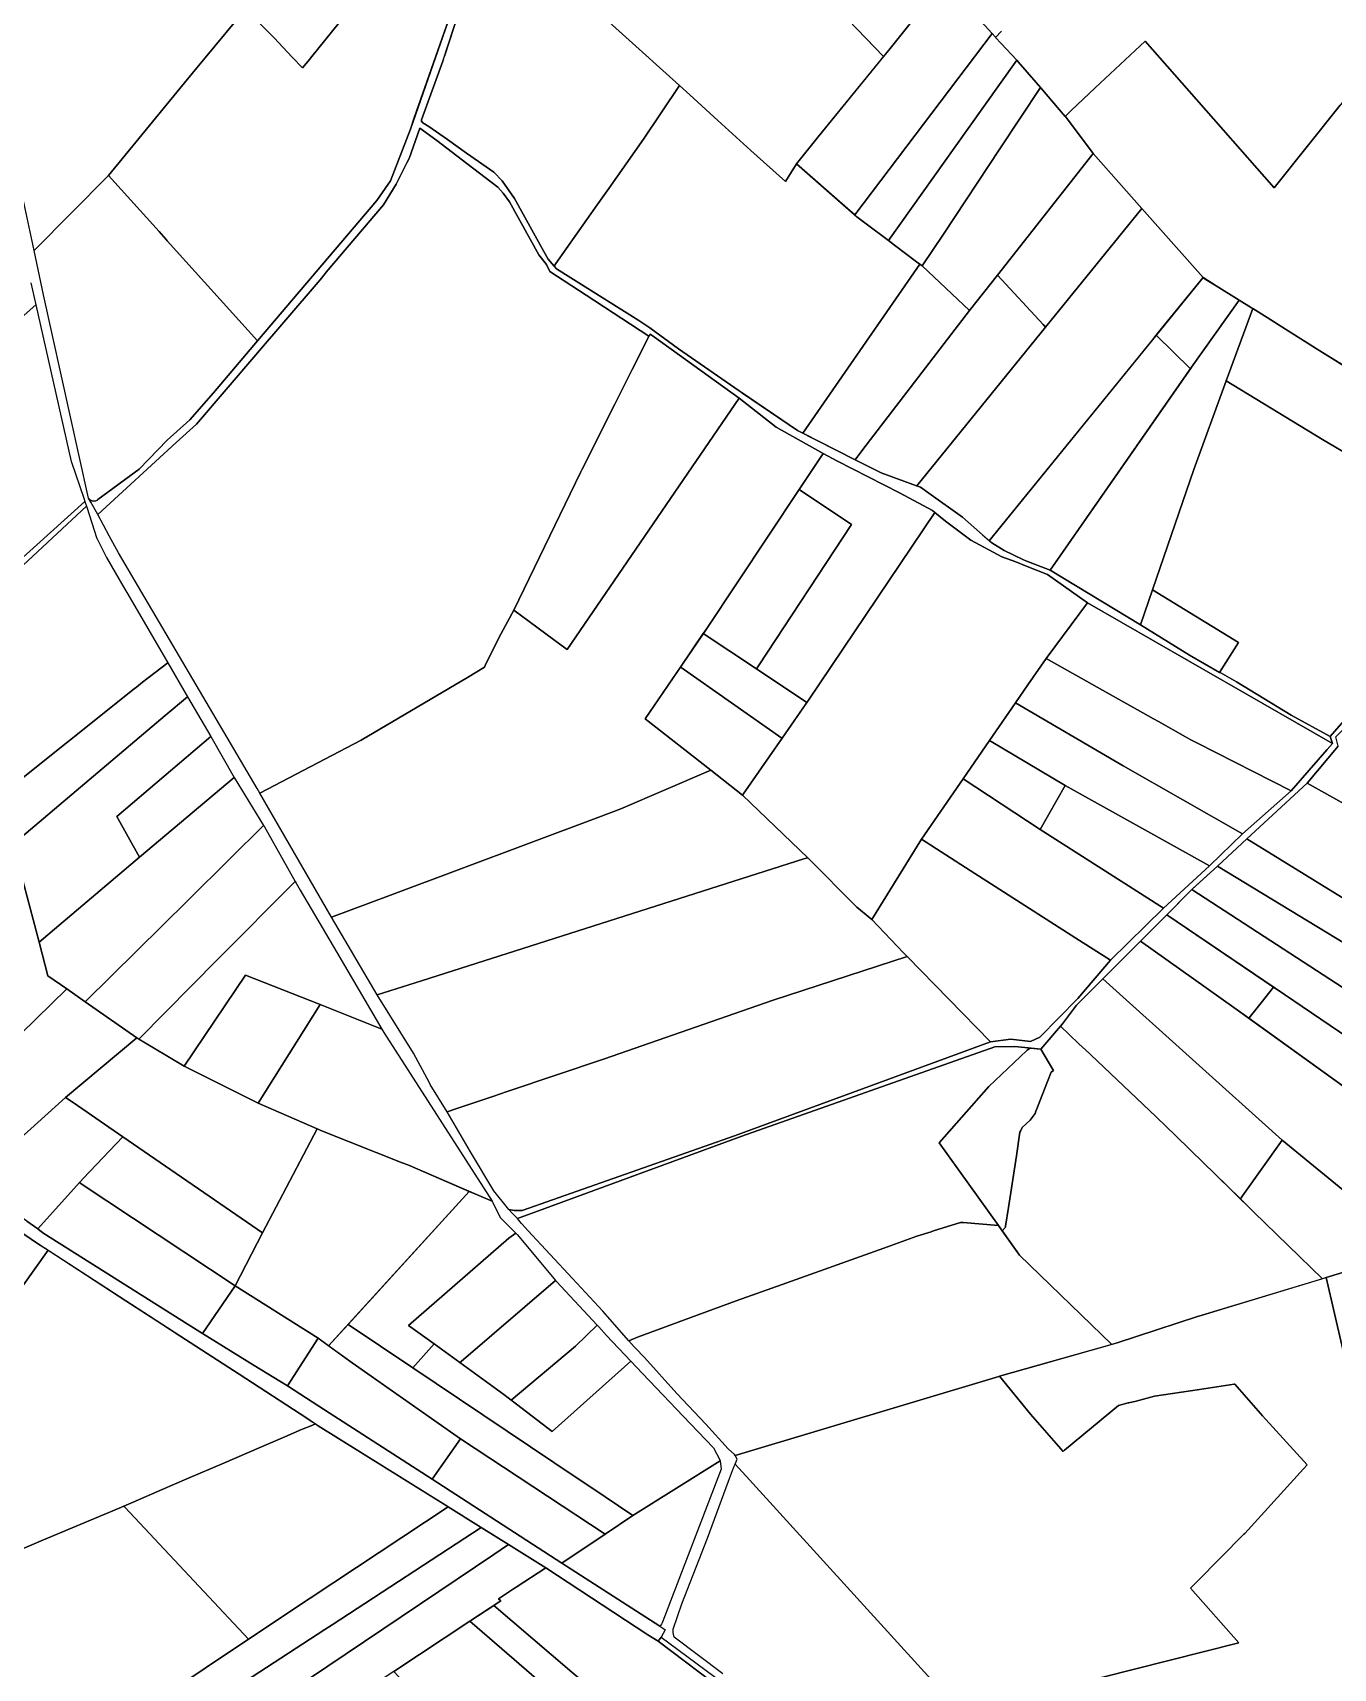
# Model space of a CAD drawing. Header units: metres. Extents: x 3 to 1005126, y 39 to 4383651.
# Drawn here: x 492445 to 493081, y 4367669 to 4368469 of the extents above; entities that cross this region are included whole.
import ezdxf

# ---------------------------------------------------------------- set-up
doc = ezdxf.new("R2010")
doc.units = ezdxf.units.M
doc.header["$MEASUREMENT"] = 0
doc.layers.add('TM_Llucmajor', color=7, linetype='Continuous')

msp = doc.modelspace()

# ---------------------------------------------------------------- linework, layer by layer
at = {"layer": 'TM_Llucmajor', "linetype": 'Continuous', "flags": 128}
for points in [[(492603.84, 4368628.1), (492637.52, 4368585.57), (492622.52, 4368567.83), (492593.85, 4368533.92), (492592.82, 4368532.71), (492573.61, 4368509.99), (492548.87, 4368480.75), (492529.21, 4368456.88), (492525.21, 4368452.02), (492516.9, 4368441.93), (492481.89, 4368399.42), (492445.56, 4368362.65), (492437.24, 4368401.46), (492435.84, 4368412.67), (492432.91, 4368430.74), (492425.78, 4368468.15), (492420.53, 4368485.25), (492489.7, 4368539.83), (492499.55, 4368547.7), (492508.48, 4368554.83), (492569.23, 4368600.75), (492603.84, 4368628.1)], [(492812.98, 4368396.35), (492796.17, 4368411.61), (492779.94, 4368426.33), (492766.31, 4368438.73), (492761.22, 4368443.36), (492705.39, 4368493.73), (492671.28, 4368525.36), (492672.1, 4368527.46), (492684.08, 4368560.8), (492688.14, 4368570.85), (492692.83, 4368578.82), (492698.86, 4368586.51), (492740.36, 4368541.75), (492742.56, 4368544.75), (492757.1, 4368565.47), (492758.42, 4368564.09), (492861.03, 4368457.54), (492829.04, 4368418.19), (492818.37, 4368405.06), (492812.98, 4368396.35)], [(492820.51, 4368505.35), (492858.85, 4368542.63), (492871.83, 4368530.31), (492896.7, 4368504.18), (492895.25, 4368502.32), (492890.24, 4368495.89), (492890.97, 4368495.05), (492863.52, 4368460.6), (492861.03, 4368457.54), (492817.78, 4368502.45), (492820.51, 4368505.35)], [(492550.87, 4368478.75), (492548.87, 4368480.75), (492573.61, 4368509.99), (492592.82, 4368532.71), (492593.85, 4368533.92), (492612.06, 4368519.16), (492617.7, 4368513.44), (492622.53, 4368508.54), (492580.8, 4368456.77), (492580.37, 4368456.26), (492576.76, 4368451.97), (492571.77, 4368457.27), (492567.2, 4368462.16), (492563.06, 4368466.57), (492558.36, 4368471.26), (492550.87, 4368478.75)], [(492700.81, 4368356.33), (492699.86, 4368355.11), (492696.94, 4368358.44), (492694.84, 4368362.28), (492680.57, 4368388.05), (492674.45, 4368396.76), (492670.37, 4368400.94), (492657.02, 4368410.34), (492647.7, 4368416.91), (492638.62, 4368423.3), (492635.65, 4368425.1), (492635.1, 4368425.88), (492635.1, 4368426.65), (492645.4, 4368455.23), (492653.23, 4368479.3), (492671.28, 4368525.36), (492705.39, 4368493.73), (492761.22, 4368443.36), (492743.67, 4368417.18), (492726.6, 4368393), (492721, 4368385.08), (492700.81, 4368356.33)], [(492909.44, 4368473.92), (492910.35, 4368472.89), (492914.11, 4368468.76), (492846.91, 4368380.18), (492843.33, 4368383.31), (492818.37, 4368405.06), (492829.04, 4368418.19), (492863.52, 4368460.6), (492890.97, 4368495.05), (492909.44, 4368473.92)], [(492914.11, 4368468.76), (492915.57, 4368467.14), (492915.82, 4368466.87), (492918.57, 4368463.86), (492926.22, 4368455.72), (492902.47, 4368422.34), (492863.45, 4368367.51), (492852.51, 4368375.81), (492848, 4368379.23), (492846.91, 4368380.18), (492914.11, 4368468.76)], [(492937.77, 4368442.37), (492917.91, 4368412.46), (492890.26, 4368370.76), (492879.9, 4368355.14), (492878.7, 4368356.05), (492877.16, 4368357.2), (492866.31, 4368365.37), (492863.45, 4368367.51), (492902.47, 4368422.34), (492926.22, 4368455.72), (492926.9, 4368454.99), (492935.63, 4368444.85), (492937.77, 4368442.37)], [(492821.56, 4368273.3), (492818.87, 4368274.67), (492791.43, 4368293.41), (492790.47, 4368294.15), (492760.74, 4368314.65), (492746.63, 4368324.95), (492741.33, 4368328.4), (492701.04, 4368353.77), (492699.86, 4368355.11), (492700.81, 4368356.33), (492721, 4368385.08), (492726.6, 4368393), (492743.67, 4368417.18), (492761.22, 4368443.36), (492766.31, 4368438.73), (492779.94, 4368426.33), (492796.17, 4368411.61), (492812.98, 4368396.35), (492818.37, 4368405.06), (492848, 4368379.23), (492852.51, 4368375.81), (492863.45, 4368367.51), (492866.31, 4368365.37), (492877.16, 4368357.2), (492878.7, 4368356.05), (492821.56, 4368273.3)], [(492963.61, 4368410.12), (492916.75, 4368350.71), (492903.01, 4368333.3), (492879.9, 4368355.14), (492890.26, 4368370.76), (492917.91, 4368412.46), (492937.77, 4368442.37), (492949.87, 4368428.29), (492949.97, 4368428.16), (492963.61, 4368410.12)], [(492746.28, 4368320.8), (492721, 4368270.42), (492717.83, 4368264.1), (492713.68, 4368255.82), (492712.83, 4368254.12), (492680.15, 4368186.77), (492674, 4368175.38), (492673.19, 4368173.89), (492666.24, 4368159.84), (492665.83, 4368159.03), (492657.59, 4368153.91), (492605.55, 4368123.29), (492555.93, 4368097.42), (492554.64, 4368099.61), (492486.89, 4368214.88), (492482.2, 4368223.13), (492476.67, 4368233.68), (492514.97, 4368268.81), (492525.03, 4368277.79), (492553.95, 4368311.7), (492554.78, 4368312.67), (492583.49, 4368346.12), (492586.32, 4368349.41), (492587.25, 4368350.58), (492587.46, 4368350.85), (492588.48, 4368352.05), (492616.39, 4368385.01), (492622.59, 4368395.16), (492627.81, 4368405.49), (492628.95, 4368407.74), (492634.22, 4368422.53), (492642.48, 4368416.42), (492657.17, 4368405.19), (492672.37, 4368393.58), (492675.02, 4368390.73), (492678.02, 4368386.47), (492692.34, 4368360.6), (492696.09, 4368355.92), (492697.74, 4368352.45), (492715.6, 4368340.81), (492746.28, 4368320.8)], [(492987.32, 4368383.3), (492940.21, 4368325.16), (492939.01, 4368326.46), (492916.75, 4368350.71), (492963.61, 4368410.12), (492987.32, 4368383.3)], [(492450.19, 4368341.07), (492445.56, 4368362.65), (492481.89, 4368399.42), (492506.66, 4368371.96), (492510.15, 4368368.08), (492510.68, 4368367.49), (492554.79, 4368318.58), (492533.31, 4368293.1), (492521.73, 4368279.91), (492510.56, 4368269.99), (492496.86, 4368255.85), (492476.74, 4368240.89), (492476.48, 4368240.7), (492475.68, 4368240.35), (492474.83, 4368240.2), (492473.96, 4368240.24), (492473.76, 4368240.3), (492473.16, 4368240.68), (492472.61, 4368241.17), (492472.21, 4368241.63), (492450.19, 4368341.07)], [(493017.28, 4368349.43), (492912.64, 4368220.79), (492909.41, 4368223.61), (492899.65, 4368232.23), (492883.15, 4368244.06), (492879.05, 4368247), (492877.37, 4368247.6), (492940.21, 4368325.16), (492987.32, 4368383.3), (493017.28, 4368349.43)], [(492878.7, 4368356.05), (492879.9, 4368355.14), (492903.01, 4368333.3), (492850.9, 4368265.38), (492847.09, 4368260.41), (492821.56, 4368273.3), (492878.7, 4368356.05)], [(492877.37, 4368247.6), (492877.16, 4368247.68), (492859.9, 4368253.93), (492847.09, 4368260.41), (492850.9, 4368265.38), (492903.01, 4368333.3), (492916.75, 4368350.71), (492939.01, 4368326.46), (492940.21, 4368325.16), (492877.37, 4368247.6)], [(493011.1, 4368304.89), (492994.34, 4368321.23), (492994.88, 4368321.89), (493017.28, 4368349.43), (493018.37, 4368348.75), (493023.7, 4368345.42), (493034.97, 4368338.37), (493011.59, 4368305.6), (493011.1, 4368304.89)], [(493028.67, 4368299.04), (493012.78, 4368255.57), (492992.58, 4368196.77), (492986.7, 4368179.67), (492942.44, 4368206.36), (493011.59, 4368305.6), (493034.97, 4368338.37), (493041.04, 4368334.58), (493041.55, 4368334.26), (493028.67, 4368299.04)], [(493100.99, 4368278.01), (493094.56, 4368259), (493091.24, 4368261.1), (493075.75, 4368270.21), (493028.67, 4368299.04), (493041.55, 4368334.26), (493048.58, 4368329.87), (493057.53, 4368324.27), (493074.42, 4368313.71), (493106.32, 4368293.77), (493100.99, 4368278.01)], [(492703.35, 4368169.75), (492680.15, 4368186.77), (492712.83, 4368254.12), (492713.68, 4368255.82), (492717.83, 4368264.1), (492721, 4368270.42), (492746.79, 4368321.81), (492748.93, 4368320.27), (492790.4, 4368290.49), (492706.31, 4368167.58), (492703.35, 4368169.75)], [(492992.18, 4368318.58), (492994.34, 4368321.23), (493011.1, 4368304.89), (493009.13, 4368302.07), (492942.44, 4368206.36), (492930.56, 4368210.99), (492929.1, 4368211.56), (492919.93, 4368216.08), (492913.91, 4368219.68), (492912.64, 4368220.79), (492992.18, 4368318.58)], [(493028.67, 4368299.04), (493075.75, 4368270.21), (493091.24, 4368261.1), (493161.62, 4368216.6), (493153.75, 4368207.62), (493089.61, 4368136.68), (493079.46, 4368125.13), (493060.41, 4368135.58), (493033.63, 4368151.73), (493025.61, 4368156.3), (493025.38, 4368156.43), (493034.55, 4368170.97), (492992.58, 4368196.77), (493012.78, 4368255.57), (493028.67, 4368299.04)], [(492831.5, 4368263.51), (492819.73, 4368245.82), (492774.19, 4368177.35), (492744.41, 4368133.67), (492776.49, 4368108.62), (492732.51, 4368089.71), (492721.76, 4368085.68), (492619.86, 4368047.52), (492591.04, 4368036.73), (492555.93, 4368097.42), (492605.55, 4368123.29), (492657.59, 4368153.91), (492665.83, 4368159.03), (492666.24, 4368159.84), (492673.19, 4368173.89), (492674, 4368175.38), (492680.15, 4368186.77), (492703.35, 4368169.75), (492706.31, 4368167.58), (492790.4, 4368290.49), (492808.43, 4368276.36), (492831.5, 4368263.51)], [(492799.89, 4368159.55), (492845.4, 4368228.65), (492819.73, 4368245.82), (492831.5, 4368263.51), (492838.12, 4368259.82), (492868.8, 4368244.28), (492884.95, 4368235.59), (492886.13, 4368234.61), (492824.39, 4368142.87), (492823.56, 4368141.68), (492799.37, 4368157.78), (492798.92, 4368158.08), (492799.89, 4368159.55)], [(492774.19, 4368177.35), (492819.73, 4368245.82), (492845.4, 4368228.65), (492799.89, 4368159.55), (492798.92, 4368158.08), (492772.87, 4368175.42), (492774.19, 4368177.35)], [(492226.22, 4368024.89), (492221.88, 4368026.6), (492267.04, 4368068.68), (492322.07, 4368115.67), (492361.45, 4368147.34), (492369.59, 4368152.05), (492376.02, 4368155.08), (492383.46, 4368160.84), (492392.96, 4368169.5), (492399.44, 4368176.48), (492408.05, 4368183.98), (492470.43, 4368239.98), (492471.2, 4368237.73), (492408.89, 4368179.88), (492401.06, 4368173.13), (492394.78, 4368165.8), (492387.02, 4368158.68), (492380.2, 4368152.75), (492372.61, 4368148.11), (492365.33, 4368144.7), (492354.08, 4368135.97), (492303.04, 4368096.4), (492226.22, 4368024.89)], [(492418.55, 4368141.24), (492408.89, 4368179.88), (492471.2, 4368237.73), (492471.39, 4368237.15), (492476.31, 4368221.89), (492476.35, 4368221.79), (492480.99, 4368212.55), (492489.48, 4368197.97), (492491.45, 4368194.58), (492510.93, 4368161.04), (492498.64, 4368151.56), (492495.62, 4368149.24), (492494.49, 4368148.37), (492430.42, 4368097.13), (492427.05, 4368109.67), (492418.55, 4368141.24)], [(492847.99, 4368041.61), (492823.95, 4368065.79), (492792.1, 4368096.43), (492792.43, 4368096.9), (492811.42, 4368124.22), (492824.39, 4368142.87), (492886.13, 4368234.61), (492891.26, 4368230.36), (492903.64, 4368221.13), (492918.82, 4368212.91), (492925.66, 4368210.43), (492930.4, 4368208.47), (492941.14, 4368204.25), (492960.83, 4368190.42), (492940.59, 4368163.24), (492931.61, 4368150.25), (492925.6, 4368141.55), (492912.87, 4368123.1), (492899.97, 4368104.42), (492879.52, 4368074.81), (492855.31, 4368035.6), (492847.99, 4368041.61)], [(492992.97, 4368133.76), (492940.59, 4368163.24), (492960.83, 4368190.42), (493026.61, 4368152.54), (493028.87, 4368151.25), (493080.67, 4368121.67), (493078.05, 4368118.67), (493060.41, 4368098.49), (493014.19, 4368122), (493010.97, 4368123.64), (493008.73, 4368124.89), (492995.51, 4368132.33), (492992.97, 4368133.76)], [(493010.62, 4368164.87), (492986.7, 4368179.67), (492992.58, 4368196.77), (493034.55, 4368170.97), (493025.38, 4368156.43), (493010.62, 4368164.87)], [(492823.56, 4368141.68), (492811.42, 4368124.22), (492811.3, 4368124.31), (492761.98, 4368158.82), (492761.69, 4368159.02), (492772.87, 4368175.42), (492799.37, 4368157.78), (492823.56, 4368141.68)], [(492435.28, 4368072.47), (492430.42, 4368097.13), (492494.49, 4368148.37), (492495.62, 4368149.24), (492498.64, 4368151.56), (492510.93, 4368161.04), (492520.56, 4368144.47), (492509.7, 4368135.31), (492435.28, 4368072.47)], [(492761.98, 4368158.82), (492811.3, 4368124.31), (492811.42, 4368124.22), (492792.43, 4368096.9), (492792.1, 4368096.43), (492776.49, 4368108.62), (492744.41, 4368133.67), (492761.69, 4368159.02), (492761.98, 4368158.82)], [(492976.29, 4368111.87), (492925.6, 4368141.55), (492931.61, 4368150.25), (492940.59, 4368163.24), (492992.97, 4368133.76), (492995.51, 4368132.33), (493008.73, 4368124.89), (493010.97, 4368123.64), (493014.19, 4368122), (493060.41, 4368098.49), (493036.65, 4368077.49), (492978.16, 4368110.8), (492976.29, 4368111.87)], [(493098.39, 4368141.95), (493109.41, 4368154.07), (493121.86, 4368146.97), (493128.07, 4368143.51), (493150.12, 4368131.22), (493157.65, 4368126.97), (493165.61, 4368122.49), (493192.12, 4368107.56), (493217.1, 4368093.83), (493239.17, 4368081.69), (493257.25, 4368071.76), (493277.43, 4368060.66), (493300.2, 4368048.15), (493289.91, 4368027.41), (493287.08, 4368018.44), (493285.65, 4368015.02), (493285.1, 4368013.71), (493273.06, 4367987.83), (493068.27, 4368102.26), (493083.36, 4368120.36), (493082.24, 4368124.88), (493089.74, 4368132.54), (493098.39, 4368141.95)], [(492439.18, 4368057.77), (492435.28, 4368072.47), (492509.7, 4368135.31), (492520.56, 4368144.47), (492531.91, 4368124.99), (492485.97, 4368085.94), (492497.12, 4368066.15), (492448.01, 4368024.59), (492439.18, 4368057.77)], [(492949.84, 4368101.16), (492912.87, 4368123.1), (492925.6, 4368141.55), (492976.29, 4368111.87), (492978.16, 4368110.8), (493036.65, 4368077.49), (493020.46, 4368061.79), (492949.84, 4368101.16)], [(492497.12, 4368066.15), (492485.97, 4368085.94), (492531.91, 4368124.99), (492543.47, 4368105.06), (492497.12, 4368066.15)], [(492937.59, 4368079.6), (492899.97, 4368104.42), (492912.87, 4368123.1), (492949.84, 4368101.16), (492937.59, 4368079.6)], [(492452.33, 4368007.98), (492448.01, 4368024.59), (492497.12, 4368066.15), (492543.47, 4368105.06), (492557.83, 4368081.51), (492541.34, 4368065.23), (492520.95, 4368045.09), (492470.53, 4367995.31), (492461.48, 4368001.62), (492452.33, 4368007.98)], [(492823.95, 4368065.79), (492822.1, 4368065.2), (492634.98, 4368005.68), (492613.42, 4367998.83), (492591.04, 4368036.73), (492619.86, 4368047.52), (492721.76, 4368085.68), (492732.51, 4368089.71), (492776.49, 4368108.62), (492792.1, 4368096.43), (492823.95, 4368065.79)], [(492903.35, 4368059.59), (492879.52, 4368074.81), (492899.97, 4368104.42), (492937.59, 4368079.6), (492998.02, 4368041.1), (492971.97, 4368015.74), (492955.14, 4368026.49), (492903.35, 4368059.59)], [(493117.34, 4368026.64), (493038.73, 4368075.03), (493068.27, 4368102.26), (493273.06, 4367987.83), (493256.51, 4367958.33), (493249.36, 4367945.59), (493248.43, 4367946.16), (493117.34, 4368026.64)], [(492998.02, 4368041.1), (492937.59, 4368079.6), (492949.84, 4368101.16), (493020.46, 4368061.79), (492998.02, 4368041.1)], [(492535.62, 4368016.33), (492496.74, 4367977.16), (492495.79, 4367977.73), (492470.53, 4367995.31), (492520.95, 4368045.09), (492541.34, 4368065.23), (492557.83, 4368081.51), (492558.18, 4368080.91), (492573.22, 4368054.23), (492535.62, 4368016.33)], [(492870.83, 4368019.34), (492855.31, 4368035.6), (492879.52, 4368074.81), (492903.35, 4368059.59), (492955.14, 4368026.49), (492971.97, 4368015.74), (492956.08, 4367996.99), (492937.42, 4367978.06), (492932.97, 4367975.93), (492923.24, 4367977.01), (492913.33, 4367975.73), (492872.56, 4368017.54), (492870.83, 4368019.34)], [(493241.56, 4367929.82), (493024.38, 4368061.67), (493038.73, 4368075.03), (493117.34, 4368026.64), (493248.43, 4367946.16), (493249.36, 4367945.59), (493241.56, 4367929.82)], [(492847.99, 4368041.61), (492855.31, 4368035.6), (492870.83, 4368019.34), (492872.56, 4368017.54), (492807.05, 4367996.12), (492724.06, 4367967.35), (492677.95, 4367951.79), (492672.19, 4367949.84), (492671.38, 4367949.57), (492651.89, 4367942.99), (492647.62, 4367941.56), (492639.34, 4367954.92), (492638.88, 4367955.79), (492631.18, 4367970.27), (492613.42, 4367998.83), (492634.98, 4368005.68), (492822.1, 4368065.2), (492823.95, 4368065.79), (492847.99, 4368041.61)], [(493229.54, 4367908.75), (493011.8, 4368050.34), (493012.3, 4368050.79), (493024.36, 4368061.65), (493024.38, 4368061.67), (493241.56, 4367929.82), (493241.17, 4367929.05), (493230.74, 4367907.98), (493229.54, 4367908.75)], [(492367.66, 4367942.02), (492337.38, 4367965.22), (492439.18, 4368057.77), (492448.01, 4368024.59), (492452.33, 4368007.98), (492461.48, 4368001.62), (492386.01, 4367928.09), (492385.93, 4367928.02), (492383.45, 4367929.92), (492367.66, 4367942.02)], [(492535.62, 4368016.33), (492573.22, 4368054.23), (492573.75, 4368053.29), (492575.73, 4368049.87), (492593.39, 4368019.76), (492615.55, 4367981.92), (492585.48, 4367994.05), (492548.93, 4368008.38), (492519, 4367963.81), (492496.74, 4367977.16), (492535.62, 4368016.33)], [(493207.02, 4367898.75), (493205.3, 4367898.25), (493204.5, 4367898.79), (493134.92, 4367946.03), (493128.64, 4367950.29), (493052.57, 4368001.94), (492999.53, 4368037.81), (493011.8, 4368050.34), (493229.54, 4367908.75), (493230.74, 4367907.98), (493229.42, 4367905.31), (493228.22, 4367904.96), (493207.02, 4367898.75)], [(493039.65, 4367987.31), (493032.29, 4367992.61), (492986.76, 4368025.04), (492987.19, 4368025.47), (492997.68, 4368035.92), (492999.53, 4368037.81), (493051.79, 4368002.47), (493045.65, 4367994.84), (493039.85, 4367987.55), (493039.65, 4367987.31)], [(493176, 4367889.71), (493121.67, 4367873.86), (493055.94, 4367927.71), (492968.34, 4368006.59), (492985.99, 4368024.28), (492986.76, 4368025.04), (493032.29, 4367992.61), (493095.06, 4367947.44), (493135.14, 4367918.93), (493157.95, 4367902.7), (493176, 4367889.71)], [(492658.96, 4367922.03), (492647.62, 4367941.56), (492651.89, 4367942.99), (492671.38, 4367949.57), (492672.19, 4367949.84), (492677.95, 4367951.79), (492724.06, 4367967.35), (492807.05, 4367996.12), (492872.56, 4368017.54), (492913.33, 4367975.73), (492788.11, 4367929.83), (492684.21, 4367893.25), (492680.27, 4367893.25), (492677.77, 4367893.85), (492677.15, 4367894.61), (492670.45, 4367902.97), (492658.96, 4367922.03)], [(492555.11, 4367945.76), (492519, 4367963.81), (492548.93, 4368008.38), (492585.48, 4367994.05), (492555.11, 4367945.76)], [(492948.46, 4367984.55), (492955.46, 4367993.7), (492958.37, 4367996.61), (492968.34, 4368006.59), (493055.94, 4367927.71), (493036.65, 4367900.47), (493035.58, 4367898.99), (493022.87, 4367911.37), (493017.65, 4367916.46), (493003.96, 4367929.81), (492994.39, 4367939.13), (492962.38, 4367969.36), (492961.88, 4367969.83), (492956.44, 4367974.96), (492947.49, 4367983.41), (492948.46, 4367984.55)], [(492415.1, 4367907.26), (492386.01, 4367928.09), (492461.48, 4368001.62), (492470.53, 4367995.31), (492495.79, 4367977.73), (492460.96, 4367948.58), (492415.1, 4367907.26)], [(493114.84, 4367933.37), (493095.06, 4367947.44), (493039.65, 4367987.31), (493039.85, 4367987.55), (493045.65, 4367994.84), (493051.79, 4368002.47), (493052.57, 4368001.94), (493128.64, 4367950.29), (493115.72, 4367934.48), (493114.84, 4367933.37)], [(492583.96, 4367933.16), (492555.11, 4367945.76), (492585.48, 4367994.05), (492615.55, 4367981.92), (492616.57, 4367980.31), (492669.56, 4367897.85), (492663.14, 4367900.61), (492628.34, 4367915.59), (492625.59, 4367916.68), (492586.6, 4367932.11), (492583.96, 4367933.16)], [(492920.7, 4367885.65), (492922.14, 4367894.85), (492926.07, 4367920.01), (492927.74, 4367931.58), (492927.98, 4367932.08), (492928.88, 4367933.97), (492932.75, 4367937.53), (492935.09, 4367940.8), (492935.54, 4367941.92), (492935.97, 4367943.03), (492941.24, 4367956.43), (492943.01, 4367960.92), (492944.11, 4367961.77), (492943.79, 4367962.32), (492937.98, 4367972.25), (492947.49, 4367983.41), (492956.44, 4367974.96), (492961.88, 4367969.83), (492962.38, 4367969.36), (492994.39, 4367939.13), (493003.96, 4367929.81), (493017.65, 4367916.46), (493022.87, 4367911.37), (493042.17, 4367892.56), (493075.65, 4367859.93), (493015.19, 4367841.66), (493014.6, 4367841.48), (492994.67, 4367834.93), (492975.28, 4367828.57), (492972.74, 4367827.85), (492927.56, 4367871.52), (492919.09, 4367883.36), (492920.62, 4367885.2), (492920.7, 4367885.65)], [(492312.21, 4367975.9), (492320.56, 4367969.83), (492401.59, 4367908.37), (492447.27, 4367877.24), (492452.37, 4367873.92), (492439.53, 4367855.76), (492427.86, 4367839.46), (492420.39, 4367829.01), (492397.72, 4367818.24), (492312.87, 4367974.65), (492312.21, 4367975.9)], [(492464.59, 4367946.09), (492460.96, 4367948.58), (492495.79, 4367977.73), (492519, 4367963.81), (492555.11, 4367945.76), (492583.96, 4367933.16), (492557.32, 4367882.42), (492488.98, 4367929.34), (492464.59, 4367946.09)], [(492917.24, 4367885.94), (492899.93, 4367887.37), (492898.58, 4367887.48), (492885.49, 4367883.37), (492884.37, 4367882.93), (492877.35, 4367880.68), (492861.13, 4367874.9), (492811.44, 4367857.18), (492788.97, 4367849.16), (492766.69, 4367840.92), (492740.74, 4367831.3), (492736.47, 4367829.62), (492723.64, 4367844.15), (492708.83, 4367860.09), (492687.11, 4367883.46), (492684.21, 4367886.6), (492683.88, 4367886.99), (492681.9, 4367889.34), (492690.52, 4367892.49), (492791.74, 4367929.59), (492915.47, 4367973.32), (492925.18, 4367973.45), (492930.15, 4367972.98), (492932.71, 4367972.74), (492931.24, 4367971.71), (492931.09, 4367971.57), (492912.59, 4367953.95), (492888.18, 4367926.35), (492917.24, 4367885.94)], [(492917.24, 4367885.94), (492888.18, 4367926.35), (492912.59, 4367953.95), (492931.09, 4367971.57), (492931.24, 4367971.71), (492932.71, 4367972.74), (492937.98, 4367972.25), (492943.79, 4367962.32), (492944.11, 4367961.77), (492943.01, 4367960.92), (492941.24, 4367956.43), (492935.97, 4367943.03), (492935.54, 4367941.92), (492935.09, 4367940.8), (492932.75, 4367937.53), (492928.88, 4367933.97), (492927.98, 4367932.08), (492927.74, 4367931.58), (492926.07, 4367920.01), (492922.14, 4367894.85), (492920.7, 4367885.65), (492920.62, 4367885.2), (492919.09, 4367883.36), (492917.24, 4367885.94)], [(492416.73, 4367906.09), (492415.1, 4367907.26), (492460.96, 4367948.58), (492464.59, 4367946.09), (492488.98, 4367929.34), (492472.85, 4367912.43), (492472.28, 4367911.82), (492467.68, 4367907.01), (492447.37, 4367884.3), (492441.97, 4367888.14), (492416.73, 4367906.09)], [(492468.59, 4367906.4), (492467.68, 4367907.01), (492472.28, 4367911.82), (492472.85, 4367912.43), (492488.98, 4367929.34), (492557.32, 4367882.42), (492543.97, 4367856.54), (492468.59, 4367906.4)], [(492628.34, 4367915.59), (492658.36, 4367902.67), (492589.6, 4367827.17), (492584.47, 4367830.9), (492543.97, 4367856.54), (492557.32, 4367882.42), (492583.96, 4367933.16), (492586.6, 4367932.11), (492625.59, 4367916.68), (492628.34, 4367915.59)], [(493036.65, 4367900.47), (493055.94, 4367927.71), (493121.67, 4367873.86), (493077.57, 4367860.51), (493075.65, 4367859.93), (493042.17, 4367892.56), (493035.58, 4367898.99), (493036.65, 4367900.47)], [(492448.28, 4367883.55), (492447.37, 4367884.3), (492467.68, 4367907.01), (492468.59, 4367906.4), (492543.97, 4367856.54), (492527.84, 4367833.16), (492520.95, 4367837.53), (492450.33, 4367882.09), (492448.28, 4367883.55)], [(492641.18, 4367828.06), (492630.86, 4367816.32), (492599.12, 4367837.62), (492658.36, 4367902.67), (492663.14, 4367900.61), (492669.56, 4367897.85), (492670.13, 4367896.71), (492673.45, 4367890.02), (492673.57, 4367889.88), (492681.14, 4367882.17), (492677.71, 4367879.82), (492628.7, 4367837.12), (492641.18, 4367828.06)], [(492884.37, 4367882.93), (492885.49, 4367883.37), (492898.58, 4367887.48), (492899.93, 4367887.37), (492917.24, 4367885.94), (492927.56, 4367871.52), (492972.74, 4367827.85), (492936.72, 4367817.65), (492917.71, 4367812.27), (492917.36, 4367812.16), (492788.37, 4367773.5), (492788.07, 4367774.03), (492784.98, 4367776.85), (492774.06, 4367788.88), (492759.98, 4367803.91), (492744.05, 4367821.42), (492739.52, 4367826.19), (492739.06, 4367826.68), (492736.47, 4367829.62), (492740.74, 4367831.3), (492766.69, 4367840.92), (492788.97, 4367849.16), (492811.44, 4367857.18), (492861.13, 4367874.9), (492877.35, 4367880.68), (492884.37, 4367882.93)], [(492654.39, 4367819.4), (492653.82, 4367818.92), (492641.18, 4367828.06), (492628.7, 4367837.12), (492677.71, 4367879.82), (492681.14, 4367882.17), (492681.96, 4367881.34), (492700.64, 4367859.08), (492654.39, 4367819.4)], [(492553.2, 4367817.55), (492527.84, 4367833.16), (492543.97, 4367856.54), (492584.47, 4367830.9), (492569.48, 4367807.59), (492553.2, 4367817.55)], [(492678.94, 4367800.6), (492675.28, 4367803.41), (492653.82, 4367818.92), (492654.39, 4367819.4), (492700.64, 4367859.08), (492701.03, 4367858.6), (492720.87, 4367837.23), (492710.38, 4367826.96), (492678.94, 4367800.6)], [(492584.82, 4367797.71), (492569.48, 4367807.59), (492584.47, 4367830.9), (492601.14, 4367818.77), (492654.03, 4367781.7), (492640.21, 4367761.94), (492584.82, 4367797.71)], [(492630.86, 4367816.32), (492711.23, 4367762.39), (492717.77, 4367758), (492738.34, 4367744.25), (492724.94, 4367735.04), (492654.03, 4367781.7), (492620.77, 4367805.01), (492601.14, 4367818.77), (492589.6, 4367827.17), (492599.12, 4367837.62), (492630.86, 4367816.32)], [(492710.38, 4367826.96), (492720.87, 4367837.23), (492721.69, 4367836.35), (492725.57, 4367832.24), (492737.44, 4367819.71), (492698.89, 4367785.33), (492681.44, 4367798.68), (492678.94, 4367800.6), (492710.38, 4367826.96)], [(492675.28, 4367803.41), (492681.44, 4367798.68), (492698.89, 4367785.33), (492737.44, 4367819.71), (492743.18, 4367813.64), (492766.46, 4367789.13), (492777.78, 4367777.19), (492781.01, 4367771.45), (492781.14, 4367770.99), (492781.04, 4367770.93), (492738.34, 4367744.25), (492717.77, 4367758), (492711.23, 4367762.39), (492630.86, 4367816.32), (492641.18, 4367828.06), (492675.28, 4367803.41)], [(492789.36, 4367771.7), (492788.37, 4367773.5), (492917.36, 4367812.16), (492917.71, 4367812.27), (492932.93, 4367793.73), (492948.79, 4367775.51), (492949.59, 4367776.17), (492975.88, 4367798.03), (492980.73, 4367799.22), (492980.95, 4367799.28), (492984.55, 4367800.16), (492993.6, 4367802.51), (493015.57, 4367805.79), (493032.53, 4367808.34), (493032.75, 4367808.37), (493045.35, 4367794.11), (493045.55, 4367793.88), (493046.41, 4367792.91), (493068.22, 4367768.99), (493066.41, 4367767.01), (493037.73, 4367735.45), (493037.3, 4367734.98), (493014.41, 4367711.95), (493012.21, 4367709.74), (493011.1, 4367708.63), (493034.72, 4367681.91), (492899.16, 4367647.76), (492795.45, 4367761.55), (492788.44, 4367769.24), (492789.36, 4367771.7)], [(492581.45, 4367788.24), (492583.17, 4367788.96), (492584.49, 4367788.08), (492647.05, 4367749.07), (492648.08, 4367748.43), (492580.51, 4367703.7), (492550.34, 4367683.74), (492489.92, 4367748.21), (492489.48, 4367748.81), (492494.05, 4367750.75), (492508.15, 4367756.95), (492520.22, 4367762.16), (492538.61, 4367770.01), (492555.68, 4367777.32), (492568.23, 4367782.64), (492576.28, 4367786.2), (492581.45, 4367788.24)], [(492703.66, 4367720.91), (492640.21, 4367761.94), (492654.03, 4367781.7), (492724.94, 4367735.04), (492703.66, 4367720.91)], [(492751.59, 4367690.05), (492703.66, 4367720.91), (492724.94, 4367735.04), (492738.34, 4367744.25), (492781.04, 4367770.93), (492781.14, 4367770.99), (492781.63, 4367766.78), (492752.99, 4367692.57), (492752.71, 4367691.65), (492752.43, 4367690.98), (492752.11, 4367690.59), (492751.79, 4367690.26), (492751.59, 4367690.05)], [(492491.93, 4367626.07), (492486.32, 4367640.9), (492550.34, 4367683.74), (492580.51, 4367703.7), (492648.08, 4367748.43), (492664.24, 4367738.31), (492591.32, 4367690.8), (492587.72, 4367688.45), (492491.93, 4367626.07)], [(492498.61, 4367609.63), (492491.93, 4367626.07), (492587.72, 4367688.45), (492591.32, 4367690.8), (492664.24, 4367738.31), (492677.61, 4367729.94), (492670.43, 4367725.11), (492498.61, 4367609.63)], [(492672.63, 4367703.48), (492673.83, 4367702.47), (492658.61, 4367692.44), (492621.42, 4367667.94), (492582.7, 4367642.42), (492568.35, 4367632.97), (492505.71, 4367591.69), (492498.61, 4367609.63), (492670.43, 4367725.11), (492677.61, 4367729.94), (492695.85, 4367718.52), (492681.37, 4367709.14), (492672.63, 4367703.48)], [(492678.76, 4367707.45), (492681.37, 4367709.14), (492695.85, 4367718.52), (492745.7, 4367685.83), (492750.75, 4367682.66), (492783.61, 4367658), (492833.01, 4367622.25), (492841.49, 4367615.81), (492840.46, 4367612.34), (492818.11, 4367597.13), (492815.62, 4367595.51), (492806.84, 4367589.79), (492802.77, 4367587.14), (492670.33, 4367700.17), (492673.83, 4367702.47), (492672.63, 4367703.48), (492678.76, 4367707.45)], [(492802.77, 4367587.14), (492800.15, 4367585.43), (492790.15, 4367578.91), (492658.61, 4367692.44), (492670.33, 4367700.17), (492802.77, 4367587.14)], [(492658.61, 4367692.44), (492790.15, 4367578.91), (492754.03, 4367555.37), (492736.89, 4367543.74), (492621.42, 4367667.94), (492658.61, 4367692.44)]]:
    msp.add_lwpolyline(points, close=True, dxfattribs=at)
for points in [[(492558.36, 4368471.26), (492563.06, 4368466.57), (492567.2, 4368462.16), (492571.77, 4368457.27), (492576.76, 4368451.97), (492580.37, 4368456.26), (492580.8, 4368456.77), (492622.53, 4368508.54)], [(492653.23, 4368479.3), (492646.2, 4368457.7), (492645.97, 4368456.98), (492645.4, 4368455.23), (492635.1, 4368426.65), (492635.1, 4368425.88), (492635.65, 4368425.1), (492638.62, 4368423.3), (492647.7, 4368416.91), (492657.02, 4368410.34), (492670.37, 4368400.94), (492674.45, 4368396.76), (492680.57, 4368388.05), (492694.84, 4368362.28), (492696.94, 4368358.44), (492699.86, 4368355.11), (492701.04, 4368353.77), (492741.33, 4368328.4), (492746.63, 4368324.95), (492760.74, 4368314.65), (492790.47, 4368294.15), (492791.43, 4368293.41), (492792.1, 4368292.95), (492818.87, 4368274.67), (492847.09, 4368260.41), (492859.9, 4368253.93), (492877.16, 4368247.68), (492879.05, 4368247), (492883.15, 4368244.06), (492899.65, 4368232.23), (492909.41, 4368223.61), (492913.91, 4368219.68), (492919.93, 4368216.08), (492929.1, 4368211.56), (492930.56, 4368210.99), (492942.44, 4368206.36), (492986.7, 4368179.67), (493010.62, 4368164.87), (493025.38, 4368156.43), (493025.61, 4368156.3), (493033.63, 4368151.73), (493060.41, 4368135.58), (493079.46, 4368125.13), (493080.67, 4368121.67), (493028.87, 4368151.25), (493026.61, 4368152.54), (492960.83, 4368190.42), (492941.14, 4368204.25), (492930.4, 4368208.47), (492925.66, 4368210.43), (492918.82, 4368212.91), (492903.64, 4368221.13), (492891.26, 4368230.36), (492886.13, 4368234.61), (492884.95, 4368235.59), (492868.8, 4368244.28), (492838.12, 4368259.82), (492831.5, 4368263.51), (492808.43, 4368276.36), (492790.4, 4368290.49), (492748.93, 4368320.27), (492746.79, 4368321.81), (492746.28, 4368320.8), (492715.6, 4368340.81), (492697.74, 4368352.45), (492696.09, 4368355.92), (492692.34, 4368360.6), (492678.02, 4368386.47), (492675.02, 4368390.73), (492672.37, 4368393.58), (492657.17, 4368405.19), (492642.48, 4368416.42), (492634.22, 4368422.53), (492628.95, 4368407.74), (492627.81, 4368405.49), (492622.59, 4368395.16), (492616.39, 4368385.01), (492588.48, 4368352.05), (492587.46, 4368350.85), (492587.25, 4368350.58), (492586.32, 4368349.41), (492583.49, 4368346.12), (492554.78, 4368312.67), (492553.95, 4368311.7), (492525.03, 4368277.79), (492514.97, 4368268.81), (492476.67, 4368233.68), (492473.26, 4368239.58), (492472.21, 4368241.63), (492472.61, 4368241.17), (492473.16, 4368240.68), (492473.76, 4368240.3), (492473.96, 4368240.24), (492474.83, 4368240.2), (492475.68, 4368240.35), (492476.48, 4368240.7), (492476.74, 4368240.89), (492496.86, 4368255.85), (492510.56, 4368269.99), (492521.73, 4368279.91), (492533.31, 4368293.1), (492554.79, 4368318.58), (492613.23, 4368387.1), (492619.79, 4368396.82), (492629.58, 4368422.06), (492631.51, 4368427.59), (492650.3, 4368481.41)], [(492650.3, 4368481.41), (492629.58, 4368422.06), (492619.79, 4368396.82), (492613.23, 4368387.1), (492554.79, 4368318.58), (492510.68, 4368367.49), (492510.15, 4368368.08), (492506.66, 4368371.96), (492506.66, 4368371.96), (492481.89, 4368399.42), (492516.9, 4368441.93), (492525.21, 4368452.02), (492529.21, 4368456.88), (492548.87, 4368480.75)], [(493112.8, 4368469.37), (493108.01, 4368463.42), (493096.7, 4368449.23), (493085.44, 4368435.15), (493084.63, 4368434.12), (493084.3, 4368433.71), (493052.08, 4368393.41), (493010.5, 4368440.59), (492988.9, 4368465.12), (492964.57, 4368442.16), (492952.85, 4368431.1), (492949.87, 4368428.29), (492937.77, 4368442.37), (492935.63, 4368444.85), (492926.9, 4368454.99), (492926.22, 4368455.72), (492918.57, 4368463.86), (492915.82, 4368466.87), (492918.68, 4368469.91)], [(493096.53, 4368299.89), (493074.42, 4368313.71), (493057.53, 4368324.27), (493048.58, 4368329.87), (493041.55, 4368334.26), (493041.04, 4368334.58), (493034.97, 4368338.37), (493023.7, 4368345.42), (493017.28, 4368349.43), (492987.32, 4368383.3), (492963.61, 4368410.12), (492963.61, 4368410.12), (492949.97, 4368428.16), (492949.87, 4368428.29), (492952.85, 4368431.1), (492964.57, 4368442.16), (492988.9, 4368465.12), (493010.5, 4368440.59), (493052.08, 4368393.41), (493084.3, 4368433.71)], [(492443.98, 4368346.84), (492446.4, 4368336.1), (492381.9, 4368279.07)], [(492381.9, 4368279.07), (492446.4, 4368336.1), (492447.54, 4368331.08), (492463.68, 4368259.53), (492463.8, 4368259.21), (492469.81, 4368241.63), (492470.43, 4368239.98), (492408.05, 4368183.98)], [(493083.36, 4368120.36), (493068.27, 4368102.26), (493038.73, 4368075.03), (493024.36, 4368061.65), (493011.8, 4368050.34), (492997.68, 4368035.92), (492985.99, 4368024.28), (492968.34, 4368006.59), (492958.37, 4367996.61), (492955.46, 4367993.7), (492948.46, 4367984.55), (492937.98, 4367972.25), (492930.15, 4367972.98), (492925.18, 4367973.45), (492915.47, 4367973.32), (492791.74, 4367929.59), (492690.52, 4367892.49), (492681.9, 4367889.34), (492681.79, 4367889.54), (492679.32, 4367891.94), (492677.77, 4367893.85), (492680.27, 4367893.25), (492684.21, 4367893.25), (492788.11, 4367929.83), (492913.33, 4367975.73), (492923.24, 4367977.01), (492932.97, 4367975.93), (492937.42, 4367978.06), (492956.08, 4367996.99), (492971.97, 4368015.74), (492998.02, 4368041.1), (493020.46, 4368061.79), (493036.65, 4368077.49), (493060.41, 4368098.49), (493078.05, 4368118.67), (493080.67, 4368121.67), (493079.46, 4368125.13), (493089.61, 4368136.68)], [(492441.97, 4367888.14), (492447.37, 4367884.3), (492448.28, 4367883.55), (492450.33, 4367882.09), (492520.95, 4367837.53), (492527.84, 4367833.16), (492553.2, 4367817.55), (492569.48, 4367807.59), (492584.82, 4367797.71), (492640.21, 4367761.94), (492703.66, 4367720.91), (492751.59, 4367690.05), (492753.54, 4367688.79), (492754.27, 4367688.33), (492752.19, 4367684.7), (492750.75, 4367682.66), (492745.7, 4367685.83), (492695.85, 4367718.52), (492677.61, 4367729.94), (492664.24, 4367738.31), (492648.08, 4367748.43), (492584.49, 4367788.08), (492580.64, 4367790.64), (492578.92, 4367791.75), (492545.81, 4367813.22), (492516.79, 4367832.04), (492490.45, 4367849.12), (492447.27, 4367877.24), (492401.59, 4367908.37)], [(492439.53, 4367855.76), (492452.37, 4367873.92), (492490.45, 4367849.12), (492507.82, 4367837.85), (492507.82, 4367837.85), (492516.79, 4367832.04), (492545.81, 4367813.22), (492578.92, 4367791.75), (492580.64, 4367790.64), (492583.17, 4367788.96), (492581.45, 4367788.24), (492576.28, 4367786.2), (492568.23, 4367782.64), (492555.68, 4367777.32), (492538.61, 4367770.01), (492520.22, 4367762.16), (492508.15, 4367756.95), (492494.05, 4367750.75), (492489.48, 4367748.81), (492482.92, 4367746.02), (492482.04, 4367745.65), (492450.14, 4367732.24), (492431.04, 4367724.17)], [(493085.68, 4367825.38), (493077.57, 4367860.51), (493121.67, 4367873.86)], [(492899.16, 4367647.76), (493034.72, 4367681.91), (493011.1, 4367708.63), (493012.21, 4367709.74), (493014.41, 4367711.95), (493037.3, 4367734.98), (493037.73, 4367735.45), (493066.41, 4367767.01), (493068.22, 4367768.99), (493046.41, 4367792.91), (493045.55, 4367793.88), (493045.35, 4367794.11), (493032.75, 4367808.37), (493032.53, 4367808.34), (493015.57, 4367805.79), (492993.6, 4367802.51), (492984.55, 4367800.16), (492980.95, 4367799.28), (492980.73, 4367799.22), (492975.88, 4367798.03), (492949.59, 4367776.17), (492948.79, 4367775.51), (492932.93, 4367793.73), (492917.71, 4367812.27), (492936.72, 4367817.65), (492975.28, 4367828.57), (492994.67, 4367834.93), (493014.6, 4367841.48), (493015.19, 4367841.66), (493077.57, 4367860.51), (493085.68, 4367825.38)], [(492782.44, 4367666.81), (492758.56, 4367684.65), (492758.37, 4367685.42), (492758.16, 4367687.03), (492758.16, 4367688.66), (492762.33, 4367700.92), (492774.96, 4367733.17), (492785.26, 4367760.91), (492787.69, 4367767.43), (492787.97, 4367768.13), (492787.98, 4367768.23), (492788.44, 4367769.24), (492795.45, 4367761.55), (492899.16, 4367647.76)], [(492300.72, 4367649.46), (492321.29, 4367672.39), (492368.89, 4367725.48), (492368.95, 4367725.32), (492368.95, 4367725.32), (492370.52, 4367726.94), (492375.06, 4367715.21), (492379.49, 4367703.01), (492379.66, 4367702.55), (492393, 4367708.23), (492397.85, 4367710.3), (492411.88, 4367716.13), (492427.6, 4367722.72), (492431.04, 4367724.17), (492450.14, 4367732.24), (492482.04, 4367745.65), (492482.92, 4367746.02), (492489.48, 4367748.81), (492489.92, 4367748.21), (492550.34, 4367683.74), (492486.32, 4367640.9)], [(492783.61, 4367658), (492750.75, 4367682.66), (492752.19, 4367684.7), (492791.2, 4367655.79)]]:
    msp.add_lwpolyline(points, dxfattribs=at)

doc.saveas('drawing.dxf')
